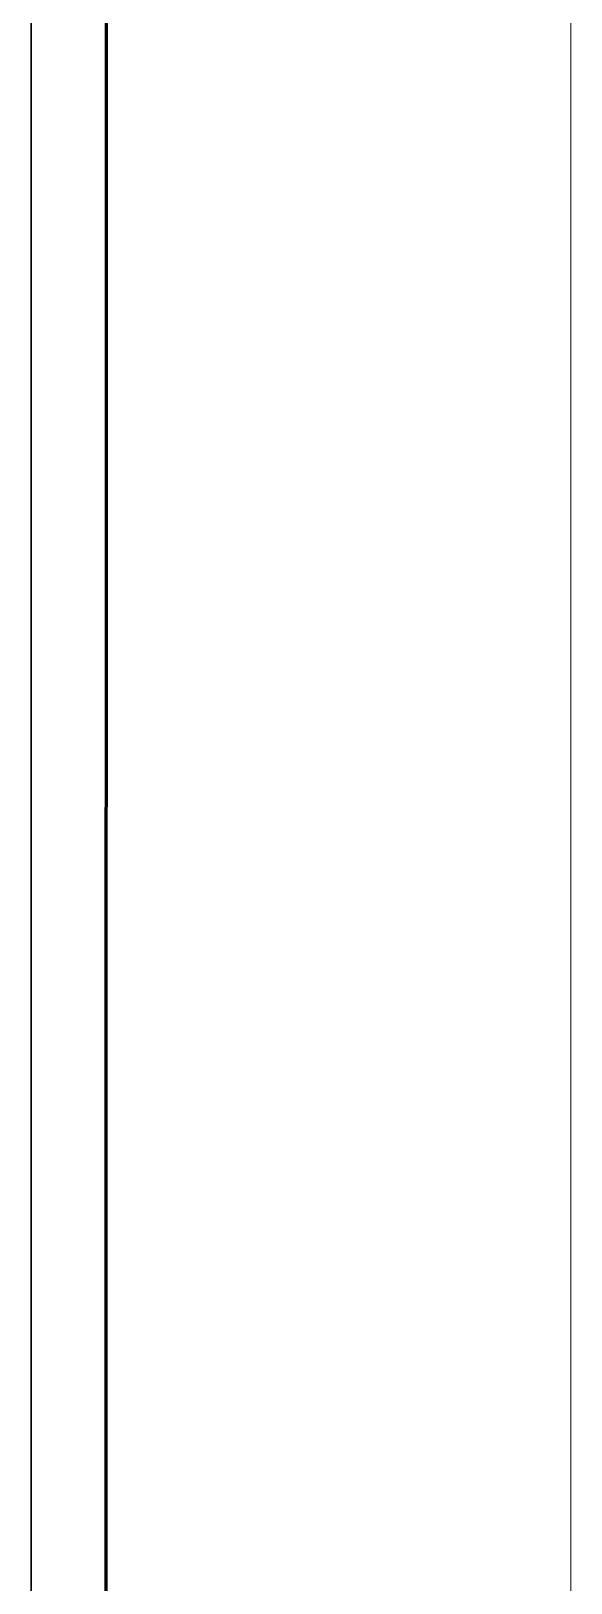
# Model space of a CAD drawing. Header units: millimetres. Extents: x -6000 to 26000, y -6000 to 26000.
# Drawn here: x 160.13 to 165.39, y -2358.89 to -2343.78 of the extents above; entities that cross this region are included whole.
import ezdxf

# ---------------------------------------------------------------- set-up
doc = ezdxf.new("R2010")
doc.units = ezdxf.units.MM
doc.header["$MEASUREMENT"] = 0
doc.layers.add('Чертеж и Рисунок_Ном._пера__21', color=7, linetype='Continuous', lineweight=30)
doc.layers.add('Чертеж и Рисунок_Ном._пера__41', color=7, linetype='Continuous', lineweight=60)
doc.layers.add('Чертеж и Рисунок_Ном._пера__85', color=7, linetype='Continuous', lineweight=5, true_color=0x66b7ff)

msp = doc.modelspace()

# ---------------------------------------------------------------- linework, layer by layer
at = {"layer": 'Чертеж и Рисунок_Ном._пера__21', "color": 7, "linetype": 'Continuous', "lineweight": 30}
msp.add_line((160.134, -2265.604), (160.134, -2378.371), dxfattribs=at)
at = {"layer": 'Чертеж и Рисунок_Ном._пера__41', "color": 7, "linetype": 'Continuous', "lineweight": 60}
msp.add_line((160.879, -2259.347), (160.835, -2509.756), dxfattribs=at)
at = {"layer": 'Чертеж и Рисунок_Ном._пера__85', "color": 151, "linetype": 'Continuous', "lineweight": 5, "true_color": 0x66b7ff}
msp.add_line((165.391, -2509.756), (165.391, -2259.347), dxfattribs=at)

doc.saveas('drawing.dxf')
